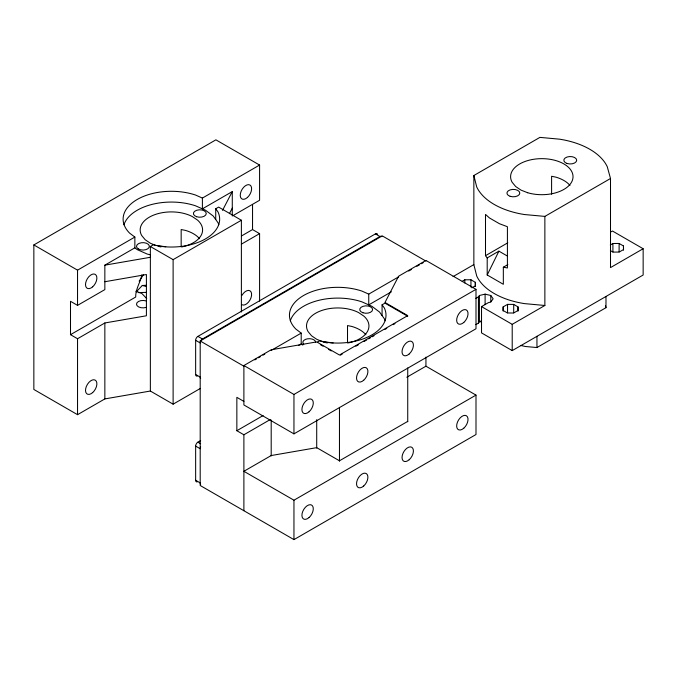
<?xml version="1.0" encoding="UTF-8"?>
<svg xmlns="http://www.w3.org/2000/svg" width="677" height="677" viewBox="0 0 677 677"><rect width="100%" height="100%" fill="white"/><g stroke="black" fill="none" stroke-linecap="round" stroke-linejoin="round"><path stroke-width="1.02" d="M503.155 306.876L503.062 310.455L507.42 312.969L513.615 313.019L517.964 310.506L518.057 306.926L513.699 304.413L507.547 304.379L503.155 306.876L503.155 311.082M141.84 274.87C140.477 282.224 135.468 289.087 135.696 297.034L70.501 334.675L70.501 301.307L77.542 305.369L104.85 289.604L104.85 265.164L134.858 247.841L134.858 237.068L129.578 233.091A48.27 27.867 0 0 1 137.245 199.453A48.27 27.867 0 0 1 195.518 195.027L202.398 198.073L259.587 165.053L259.587 200.265L233.193 215.506M507.835 264.622L503.333 267.22L503.333 284.298L487.203 274.98L498.898 251.15L506.963 255.804M222.53 210.361L232.279 191.591L202.398 208.846L202.398 198.073M229.401 213.687L232.279 208.152M475.846 298.354L478.436 296.864L479.418 295.494L485.104 294.131L490.791 295.494L493.152 298.777L490.791 302.06L488.422 302.627L481.525 306.613L481.525 332.889L512.21 350.61L643.15 275.014L643.15 248.738L612.457 231.018L610.73 232.016M475.846 324.63L478.436 323.141L479.418 321.77L479.418 295.494M136.212 291.897L142.297 285.474L146.503 285.279M462.205 281.327L464.794 279.804L470.947 279.779L475.305 282.292L475.398 285.821L471.911 287.835M200.426 388.403L173.117 404.169L150.362 391.035L104.85 398.914L77.542 414.679L33.85 389.453L33.85 244.939L215.895 139.834L259.587 165.053M33.85 244.939L77.542 270.157L134.858 237.068M150.362 391.035L150.362 246.513L153.383 244.761L158.883 246.081A48.27 27.867 0 0 0 218.011 211.943L215.726 208.77L218.629 207.094L241.384 220.237L241.384 312.012M150.362 246.513L173.117 259.646L241.384 220.237M241.681 235.85L252.546 229.571L259.587 233.641L259.587 301.138M70.501 334.675L77.542 338.737L104.85 322.971L146.41 315.778L146.41 274.523L104.85 281.725M241.384 244.152L259.587 233.641M610.502 178.508L544.867 216.403L544.867 305.479L524.506 303.618A67.582 39.021 0 0 1 476.718 276.03L473.858 264.597L473.858 175.521L539.916 137.38L559.49 139.166A67.582 39.021 0 0 1 607.277 166.754L610.502 178.508L610.502 267.593L643.15 248.738M197.329 376.048A3.165 1.828 -60 0 1 195.645 374.474L195.645 340.319A3.165 1.828 -60 0 1 197.921 336.376L375.413 233.895A3.165 1.828 -60 0 1 377.622 234.572M200.849 340.692A3.165 1.828 -60 0 1 202.474 338.999L379.966 236.527A3.165 1.828 -60 0 1 381.946 236.688M406.818 377.233L425.935 366.198L475.999 395.106L475.999 434.516L293.953 539.62L200.197 485.494L200.197 340.971L382.243 235.867L425.935 261.094M243.889 365.538L271.198 349.772L316.709 341.893L339.465 355.027L407.732 315.617L384.976 302.475L398.626 276.199L425.935 260.433L475.999 289.341L475.999 328.76L293.953 433.864L243.889 404.956L243.889 365.538L293.953 394.446L475.999 289.341M254.806 359.893L256.625 358.844M258.445 357.794L260.264 356.745M262.989 355.171L264.809 354.122M271.181 350.441L301.206 333.109L295.917 329.132A48.27 27.867 0 0 1 303.592 295.494A48.27 27.867 0 0 1 361.865 291.059L368.745 294.114L398.702 276.817M408.688 271.054L411.413 269.48M416.854 266.332L419.579 264.766M421.399 263.717L423.21 262.668M298.472 345.456L301.206 343.882L301.206 333.109M391.382 291.812L368.745 304.887L368.745 294.114M317.462 342.113L319.73 340.802L325.231 342.122A48.27 27.867 0 0 0 384.35 307.984L382.073 304.811L384.976 303.135L407.732 316.277M487.203 274.98L487.203 257.903L485.502 255.686L507.809 242.806M453.057 276.605L473.858 264.597M487.203 257.903L498.898 251.15M340.37 355.163L342.19 354.113M355.848 346.226L358.573 344.652M364.04 341.496L366.765 339.922M368.593 338.872L370.412 337.823M372.232 336.765L374.051 335.716M384.976 329.411L386.795 328.362M393.168 324.681L394.987 323.631M197.329 481.846A3.165 1.828 -60 0 1 195.645 480.264L195.645 446.109A3.165 1.828 -60 0 1 197.921 442.166L200.663 440.583M243.889 401.41L236.848 397.34L236.848 430.716L263.108 415.551M236.848 430.716L243.889 434.778L270.284 419.537M610.299 245.015L612.913 243.508L619.108 243.458L623.458 245.971L623.551 249.542L619.201 252.056L612.998 252.115L610.392 250.6M481.525 306.613L512.21 324.334L544.867 305.479M407.732 421.382L339.465 460.792L316.709 447.658L271.198 455.536L243.889 471.302L293.953 500.21L475.999 395.106M520.511 345.414L525.344 346.489L536.946 347.546L605.983 307.688L605.983 296.441M479.418 321.77L481.313 321.313M104.85 265.164L150.362 257.285M138.218 292.608L146.494 292.354M157.25 245.666L165.772 246.733M323.598 341.707L333.135 342.951M544.867 216.403L524.506 214.541A67.582 39.021 0 0 1 476.718 186.954L473.858 175.521M503.333 267.22L507.411 267.965L507.411 226.71L499.465 223.732L489.471 217.969L485.502 214.431L485.502 255.686M150.311 254.806L147.248 254.07L137.245 249.635L134.858 247.841M142.297 285.474L146.283 286.473M135.95 291.186L141.84 293.488L146.731 298.591M155.338 245.252L150.522 243.339L145.216 239.768L141.705 235.52A31.218 18.025 0 0 1 154.348 214.829A31.218 18.025 0 0 1 192.243 216.522L197.54 220.101A31.218 18.025 0 0 1 182.02 246.877M375.413 233.895L379.966 236.527M320.348 344.652L323.081 346.226M328.54 349.383L331.273 350.957M197.921 336.376L202.474 338.999M200.197 340.971L243.889 366.198M195.645 340.319L200.197 342.943A3.165 1.828 -60 0 1 200.654 341.073M195.645 374.474L200.197 377.106A3.165 1.828 -60 0 0 200.654 378.451M197.921 442.166L200.654 443.74M195.645 446.109L200.197 448.733A3.165 1.828 -60 0 1 200.654 446.862M195.645 480.264L200.197 482.896A3.165 1.828 -60 0 0 200.654 484.241M301.206 343.882L302.797 345.075M480.382 321.033L481.457 322.641M605.458 305.776L605.983 307.688M623.458 245.971L623.458 250.168M619.108 243.458L619.108 251.861M612.913 243.508L612.913 251.912M551.594 194.257L551.594 176.274L555.952 177.162A31.218 18.025 0 0 1 569.966 185.447M536.946 336.308L536.946 347.546M518.057 306.926L518.057 311.132M513.699 304.413L513.699 312.825M512.21 324.334L512.21 350.61M507.547 304.379L507.547 312.791M490.791 295.494L490.791 301.798M485.104 294.131L485.104 304.642M478.436 296.864L478.436 323.141M475.305 282.292L475.305 286.489M470.947 279.779L470.947 287.133M464.794 279.804L464.794 282.961M425.935 357.101L425.935 366.587M407.732 367.966L407.732 421.763M382.073 304.811L382.073 315.584M347.513 343.011L347.513 325.569L351.862 326.458A31.218 18.025 0 0 1 365.885 334.743M339.465 407.376L339.465 461.181M316.709 419.672L316.709 448.106M293.953 394.446L293.953 433.864M293.953 500.21L293.953 539.62M271.198 420.07L271.198 455.926M252.546 204.547L252.546 229.571M243.889 434.778L243.889 510.72M232.279 191.591L232.279 216.031M215.726 208.77L215.726 219.543M181.165 246.97L181.165 229.528L185.515 230.417A31.218 18.025 0 0 1 199.537 238.71M173.117 259.646L173.117 404.169M104.85 322.971L104.85 398.914M77.542 270.157L77.542 305.369M77.542 338.737L77.542 414.679M241.909 295.426A8.048 4.646 -60 0 1 249.957 290.78A8.048 4.646 -60 0 1 249.957 300.072A8.048 4.646 -60 0 1 241.909 304.718M146.156 307.383A6.44 3.715 0 0 1 136.5 304.159A6.44 3.715 0 0 1 146.156 300.943M160.991 246.927A31.218 18.025 0 0 1 159.087 246.496M123.95 224.747A48.27 27.867 0 0 1 195.518 205.8L205.512 210.225L213.187 215.997L218.011 222.716A48.27 27.867 0 0 1 218.806 224.747M143.389 274.676A37.007 21.368 -60 0 1 139.132 281.116M303.702 344.255A6.44 3.715 0 0 1 307.612 338.805A6.44 3.715 0 0 1 315.719 342.393M348.367 342.917A31.218 18.025 0 0 0 363.887 316.134L358.582 312.562A31.218 18.025 0 0 0 320.695 310.87A31.218 18.025 0 0 0 308.052 331.561L311.564 335.8L316.861 339.38L323.589 342.037A31.218 18.025 0 0 0 327.338 342.968M290.298 320.78A48.27 27.867 0 0 1 361.865 301.832L371.859 306.266L379.535 312.038L384.35 318.757A48.27 27.867 0 0 1 385.154 320.78M527.671 192.742L520.952 190.085L515.654 186.505L512.134 182.265A31.218 18.025 0 0 1 540.136 158.68A31.218 18.025 0 0 1 572.353 180.404A31.218 18.025 0 0 1 527.671 192.742M196.609 216.725A6.44 3.715 0 0 0 206.265 213.509A6.44 3.715 0 0 0 196.609 210.293A6.44 3.715 0 0 0 196.609 216.725M138.387 248.984A6.44 3.715 0 0 0 149.152 247.317A6.44 3.715 0 0 0 141.273 242.764A6.44 3.715 0 0 0 138.387 248.984M92.664 392.584A8.048 4.646 -60 0 0 95.22 380.119A8.048 4.646 -60 0 0 85.7 388.564A8.048 4.646 -60 0 0 92.664 392.584M92.664 286.82A8.048 4.646 -60 0 0 95.22 274.363A8.048 4.646 -60 0 0 85.7 282.8A8.048 4.646 -60 0 0 92.664 286.82M247.41 197.481A8.048 4.646 -60 0 0 249.957 185.024A8.048 4.646 -60 0 0 240.437 193.461A8.048 4.646 -60 0 0 247.41 197.481M362.948 312.766A6.44 3.715 0 0 0 372.604 309.55A6.44 3.715 0 0 0 362.948 306.334A6.44 3.715 0 0 0 362.948 312.766M309.076 411.768A8.048 4.646 -60 0 0 311.623 399.303A8.048 4.646 -60 0 0 302.111 407.74A8.048 4.646 -60 0 0 309.076 411.768M363.693 380.237A8.048 4.646 -60 0 0 366.24 367.772A8.048 4.646 -60 0 0 356.72 376.209A8.048 4.646 -60 0 0 363.693 380.237M409.204 353.961A8.048 4.646 -60 0 0 411.751 341.496A8.048 4.646 -60 0 0 402.231 349.933A8.048 4.646 -60 0 0 409.204 353.961M463.813 322.43A8.048 4.646 -60 0 0 466.368 309.964A8.048 4.646 -60 0 0 456.848 318.402A8.048 4.646 -60 0 0 463.813 322.43M309.076 517.524A8.048 4.646 -60 0 0 311.623 505.067A8.048 4.646 -60 0 0 302.111 513.504A8.048 4.646 -60 0 0 309.076 517.524M363.693 485.993A8.048 4.646 -60 0 0 366.24 473.536A8.048 4.646 -60 0 0 356.72 481.973A8.048 4.646 -60 0 0 363.693 485.993M409.204 459.717A8.048 4.646 -60 0 0 411.751 447.26A8.048 4.646 -60 0 0 402.231 455.697A8.048 4.646 -60 0 0 409.204 459.717M463.813 428.186A8.048 4.646 -60 0 0 466.368 415.729A8.048 4.646 -60 0 0 456.848 424.166A8.048 4.646 -60 0 0 463.813 428.186M510.145 196.313A6.44 3.715 0 0 0 519.801 193.097A6.44 3.715 0 0 0 510.145 189.882A6.44 3.715 0 0 0 510.145 196.313M567.038 163.47A6.44 3.715 0 0 0 576.694 160.254A6.44 3.715 0 0 0 567.038 157.039A6.44 3.715 0 0 0 567.038 163.47"/></g></svg>
